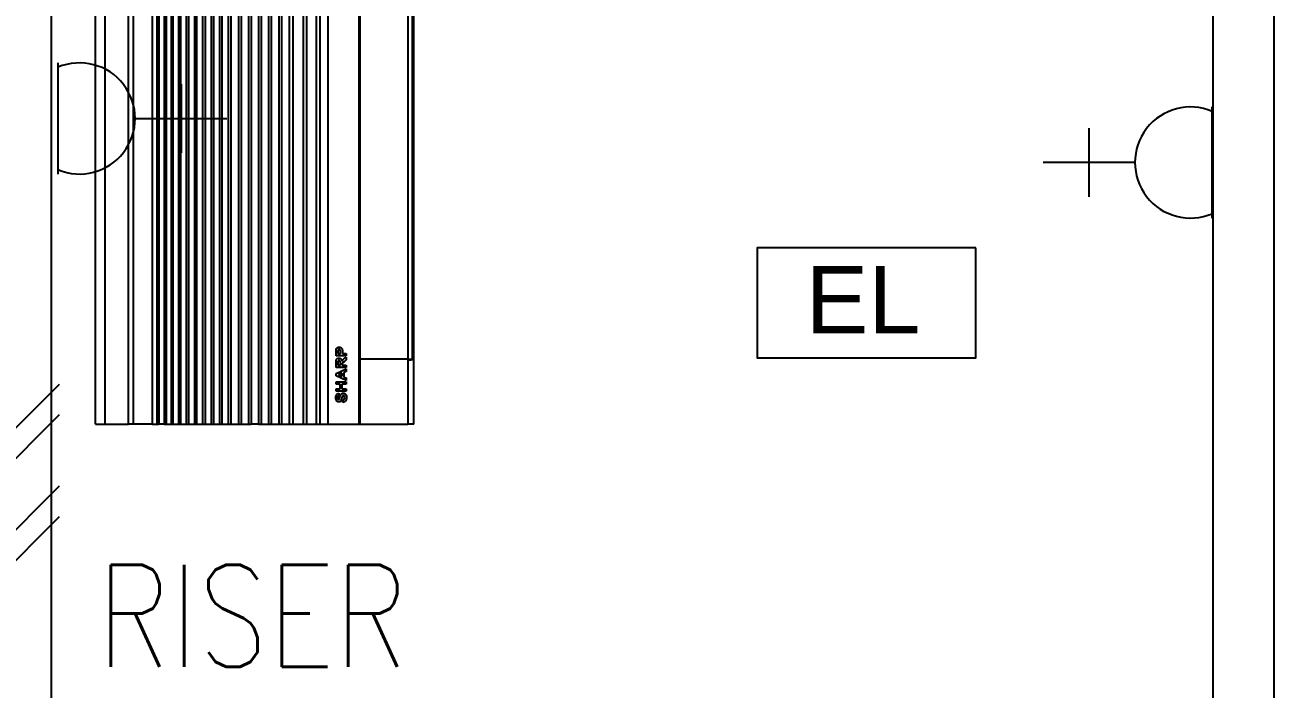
# Model space of a CAD drawing. Header units: inches. Extents: x -106706990 to 300603, y -86718466 to 1728185.
# Drawn here: x 152169 to 155233, y 47369 to 48998 of the extents above; entities that cross this region are included whole.
import ezdxf
from ezdxf.enums import TextEntityAlignment as Align

# ---------------------------------------------------------------- set-up
doc = ezdxf.new("R2010")
doc.units = ezdxf.units.IN
doc.header["$MEASUREMENT"] = 0
doc.linetypes.add('DASHED2', pattern=[0.375, 0.25, -0.125])
for name, color, linetype in [('A-ROOMSYM', 3, 'Continuous'), ('A-TXTBOMBA', 7, 'Continuous'), ('A-WALL', 1, 'Continuous'), ('A-WLH', 7, 'Continuous'), ('area', 3, 'Continuous'), ('Edges', 7, 'Continuous'), ('ELECT', 6, 'Continuous'), ('elk_LAMPU', 6, 'Continuous')]:
    doc.layers.add(name, color=color, linetype=linetype)
doc.layers.get('area').off()
doc.layers.get('elk_LAMPU').off()
doc.styles.add('arial', font='arial.ttf')
doc.styles.add('style1', font='romans.shx', dxfattribs={"height": 750})

# ---------------------------------------------------------------- blocks, each defined once
blk = doc.blocks.new('A$C49831240')
at = {"layer": 'A-WLH', "color": 8}
for p, q in [((250, 575), (0, 325)), ((250, 500), (0, 250)), ((250, 325), (0, 75)), ((250, 250), (0, 0))]:
    blk.add_line(p, q, dxfattribs=at)
blk = doc.blocks.new('Elight')
at = {"layer": 'A-TXTBOMBA', "color": 6}
blk.add_lwpolyline([(86606267.2, -1196730.5), (86605730.7, -1196730.5), (86605730.7, -1197000.7), (86606267.2, -1197000.7)], close=True, dxfattribs=at)
at = {"layer": 'A-TXTBOMBA', "color": 6, "style": 'arial'}
blk.add_text('EL', height=164.84, dxfattribs=at).set_placement((86605850.2, -1196940.4))
blk = doc.blocks.new('air con')
at = {"layer": 'Edges'}
for p, q in [((71.4, 41.9), (152.4, 41.9)), ((71.4, 41.9), (71.4, 41.09)), ((71.4, 41.09), (152.4, 41.09)), ((71.4, 41.09), (71.4, 39.12)), ((71.4, 39.12), (152.4, 39.12)), ((71.4, 38.72), (71.4, 39.12)), ((152.4, 38.72), (71.4, 38.72)), ((71.4, 37.09), (71.4, 38.72)), ((71.4, 37.09), (71.4, 36.7)), ((152.4, 37.09), (71.4, 37.09)), ((152.4, 36.7), (71.4, 36.7)), ((71.4, 36.7), (71.4, 36.54)), ((152.4, 36.54), (71.4, 36.54)), ((71.4, 36.08), (71.4, 36.54)), ((152.4, 36.08), (71.4, 36.08)), ((71.4, 36.08), (71.4, 35.91)), ((152.4, 35.91), (71.4, 35.91)), ((71.4, 35.91), (71.4, 35.49)), ((71.4, 35.49), (71.4, 35.34)), ((152.4, 35.49), (71.4, 35.49)), ((152.4, 35.34), (71.4, 35.34)), ((71.4, 35.34), (71.4, 34.88)), ((152.4, 34.88), (71.4, 34.88)), ((71.4, 34.88), (71.4, 34.71)), ((152.4, 34.71), (71.4, 34.71)), ((71.4, 34.71), (71.4, 34.21)), ((152.4, 34.21), (71.4, 34.21)), ((71.4, 34.21), (71.4, 34.02)), ((71.4, 34.02), (71.4, 33.51)), ((152.4, 34.02), (71.4, 34.02)), ((152.4, 33.51), (71.4, 33.51)), ((71.4, 33.51), (71.4, 33.33)), ((152.4, 33.33), (71.4, 33.33)), ((71.4, 33.33), (71.4, 32.83)), ((152.4, 32.83), (71.4, 32.83)), ((71.4, 32.83), (71.4, 32.62)), ((152.4, 32.62), (71.4, 32.62)), ((71.4, 32.62), (71.4, 32.1)), ((152.4, 32.1), (71.4, 32.1)), ((71.4, 32.1), (71.4, 31.91)), ((152.4, 31.91), (71.4, 31.91)), ((71.4, 31.91), (71.4, 31.38)), ((152.4, 31.38), (71.4, 31.38)), ((71.4, 31.38), (71.4, 31.19)), ((152.4, 31.19), (71.4, 31.19)), ((71.4, 31.19), (71.4, 30.65)), ((152.4, 30.65), (71.4, 30.65)), ((71.4, 30.65), (71.4, 30.44)), ((152.4, 30.44), (71.4, 30.44)), ((71.4, 30.44), (71.4, 29.79)), ((152.4, 29.79), (71.4, 29.79)), ((71.4, 29.79), (71.4, 29.56)), ((71.4, 29.56), (71.4, 28.93)), ((152.4, 29.56), (71.4, 29.56)), ((152.4, 28.93), (71.4, 28.93)), ((71.4, 28.93), (71.4, 28.71)), ((152.4, 28.71), (71.4, 28.71)), ((71.4, 28.09), (71.4, 28.71)), ((152.4, 28.09), (71.4, 28.09)), ((71.4, 28.09), (71.4, 27.87)), ((71.4, 27.87), (71.4, 27.23)), ((152.4, 27.87), (71.4, 27.87)), ((152.4, 27.23), (71.4, 27.23)), ((71.4, 27.23), (71.4, 27.02)), ((71.4, 27.02), (71.4, 26.35)), ((152.4, 27.02), (71.4, 27.02)), ((152.4, 26.35), (71.4, 26.35)), ((71.4, 26.35), (71.4, 26.12)), ((152.4, 26.12), (71.4, 26.12)), ((71.4, 26.12), (71.4, 25.47)), ((152.4, 25.47), (71.4, 25.47)), ((71.4, 25.47), (71.4, 25.16)), ((152.4, 25.16), (71.4, 25.16)), ((71.4, 25.16), (71.4, 24.3)), ((152.4, 24.3), (71.4, 24.3)), ((71.4, 24.3), (71.4, 24)), ((152.4, 24), (71.4, 24)), ((71.4, 24), (71.4, 23.18)), ((71.4, 23.18), (71.4, 22.88)), ((152.4, 23.18), (71.4, 23.18)), ((152.4, 22.88), (71.4, 22.88)), ((71.4, 22.88), (71.4, 22.21)), ((152.4, 22.21), (71.4, 22.21)), ((71.4, 22.21), (71.4, 19.57)), ((73.28, 21.28), (73.29, 21.35)), ((73.29, 21.23), (73.28, 21.28)), ((73.29, 21.35), (73.33, 21.41)), ((73.31, 21.19), (73.29, 21.23)), ((73.33, 21.41), (73.38, 21.46)), ((73.38, 21.46), (73.45, 21.49)), ((73.45, 21.49), (73.54, 21.52)), ((73.48, 21.32), (73.47, 21.29)), ((73.47, 21.29), (73.48, 21.26)), ((73.5, 21.35), (73.48, 21.32)), ((73.48, 21.26), (73.5, 21.24)), ((73.56, 21.37), (73.5, 21.35)), ((73.5, 21.24), (73.57, 21.21)), ((73.54, 21.52), (73.64, 21.52)), ((73.64, 21.38), (73.56, 21.37)), ((73.57, 21.21), (73.68, 21.18)), ((73.64, 21.52), (73.73, 21.52)), ((73.71, 21.37), (73.64, 21.38)), ((73.77, 21.35), (73.71, 21.37)), ((73.73, 21.52), (73.8, 21.51)), ((73.8, 21.31), (73.77, 21.35)), ((73.8, 21.51), (73.87, 21.48)), ((73.82, 21.25), (73.8, 21.31)), ((74.02, 21.26), (73.82, 21.25)), ((73.87, 21.48), (73.92, 21.45)), ((73.92, 21.45), (73.96, 21.41)), ((73.96, 21.41), (73.99, 21.37)), ((73.99, 21.37), (74.01, 21.32)), ((74.01, 21.32), (74.02, 21.26)), ((74.21, 20.64), (74.21, 21.51)), ((74.21, 21.51), (74.41, 21.51)), ((74.41, 21.51), (74.41, 21.17)), ((74.8, 21.17), (74.8, 21.51)), ((74.8, 21.51), (75, 21.51)), ((75, 21.51), (75, 20.64)), ((75.11, 20.64), (75.49, 21.51)), ((75.59, 21.31), (75.46, 20.98)), ((75.49, 21.51), (75.7, 21.51)), ((75.73, 20.98), (75.59, 21.31)), ((75.7, 21.51), (76.09, 20.64)), ((76.2, 20.64), (76.2, 21.51)), ((76.2, 21.51), (76.62, 21.51)), ((76.55, 21.36), (76.4, 21.36)), ((76.4, 21.36), (76.4, 21.14)), ((76.7, 21.36), (76.55, 21.36)), ((76.62, 21.51), (76.75, 21.5)), ((76.74, 21.35), (76.7, 21.36)), ((76.77, 21.33), (76.74, 21.35)), ((76.75, 21.5), (76.85, 21.49)), ((76.75, 21.17), (76.78, 21.19)), ((76.79, 21.29), (76.77, 21.33)), ((76.78, 21.19), (76.79, 21.22)), ((76.8, 21.25), (76.79, 21.29)), ((76.79, 21.22), (76.8, 21.25)), ((76.85, 21.49), (76.91, 21.45)), ((76.91, 21.45), (76.96, 21.4)), ((76.96, 21.4), (76.99, 21.34)), ((76.99, 21.34), (77, 21.27)), ((77, 21.22), (76.99, 21.18)), ((77, 21.27), (77, 21.22)), ((77.19, 20.64), (77.19, 21.51)), ((77.19, 21.51), (77.51, 21.51)), ((77.39, 21.36), (77.39, 21.12)), ((77.48, 21.36), (77.39, 21.36)), ((77.63, 21.36), (77.48, 21.36)), ((77.51, 21.51), (77.66, 21.51)), ((77.67, 21.34), (77.63, 21.36)), ((77.66, 21.51), (77.74, 21.5)), ((77.71, 21.32), (77.67, 21.34)), ((77.73, 21.28), (77.71, 21.32)), ((77.72, 21.17), (77.73, 21.2)), ((77.74, 21.24), (77.73, 21.28)), ((77.73, 21.2), (77.74, 21.24)), ((77.74, 21.5), (77.82, 21.47)), ((77.82, 21.47), (77.89, 21.41)), ((77.89, 21.41), (77.91, 21.38)), ((77.91, 21.38), (77.93, 21.34)), ((77.93, 21.34), (77.94, 21.29)), ((77.94, 21.24), (77.93, 21.17)), ((77.94, 21.29), (77.94, 21.24)), ((73.25, 20.92), (73.44, 20.94)), ((73.26, 20.85), (73.25, 20.92)), ((73.29, 20.79), (73.26, 20.85)), ((73.32, 20.74), (73.29, 20.79)), ((73.33, 21.14), (73.31, 21.19)), ((73.37, 20.7), (73.32, 20.74)), ((73.37, 21.11), (73.33, 21.14)), ((73.41, 21.08), (73.37, 21.11)), ((73.42, 20.67), (73.37, 20.7)), ((73.46, 21.06), (73.41, 21.08)), ((73.49, 20.64), (73.42, 20.67)), ((73.44, 20.94), (73.47, 20.86)), ((73.6, 21.02), (73.46, 21.06)), ((73.47, 20.86), (73.51, 20.81)), ((73.57, 20.63), (73.49, 20.64)), ((73.51, 20.81), (73.57, 20.78)), ((73.57, 20.78), (73.66, 20.77)), ((73.65, 20.62), (73.57, 20.63)), ((73.76, 20.98), (73.6, 21.02)), ((73.77, 20.63), (73.65, 20.62)), ((73.66, 20.77), (73.74, 20.78)), ((73.68, 21.18), (73.81, 21.15)), ((73.74, 20.78), (73.8, 20.81)), ((73.8, 20.96), (73.76, 20.98)), ((73.87, 20.66), (73.77, 20.63)), ((73.83, 20.94), (73.8, 20.96)), ((73.8, 20.81), (73.84, 20.85)), ((73.81, 21.15), (73.9, 21.12)), ((73.84, 20.92), (73.83, 20.94)), ((73.85, 20.89), (73.84, 20.92)), ((73.84, 20.85), (73.85, 20.89)), ((73.94, 20.7), (73.87, 20.66)), ((73.9, 21.12), (73.96, 21.08)), ((74, 20.75), (73.94, 20.7)), ((73.96, 21.08), (74.01, 21.03)), ((74.04, 20.82), (74, 20.75)), ((74.01, 21.03), (74.04, 20.97)), ((74.04, 20.97), (74.05, 20.89)), ((74.05, 20.89), (74.04, 20.82)), ((74.41, 20.64), (74.21, 20.64)), ((74.41, 21.17), (74.8, 21.17)), ((74.8, 21.02), (74.41, 21.02)), ((74.41, 21.02), (74.41, 20.64)), ((74.8, 20.64), (74.8, 21.02)), ((75, 20.64), (74.8, 20.64)), ((75.32, 20.64), (75.11, 20.64)), ((75.4, 20.84), (75.32, 20.64)), ((75.79, 20.84), (75.4, 20.84)), ((75.46, 20.98), (75.73, 20.98)), ((75.88, 20.64), (75.79, 20.84)), ((76.09, 20.64), (75.88, 20.64)), ((76.4, 20.64), (76.2, 20.64)), ((76.4, 21.14), (76.54, 21.14)), ((76.44, 21), (76.4, 21)), ((76.4, 21), (76.4, 20.64)), ((76.5, 21), (76.44, 21)), ((76.54, 20.99), (76.5, 21)), ((76.54, 21.14), (76.66, 21.14)), ((76.57, 20.98), (76.54, 20.99)), ((76.6, 20.96), (76.57, 20.98)), ((76.7, 20.83), (76.6, 20.96)), ((76.66, 21.14), (76.72, 21.15)), ((76.85, 20.64), (76.7, 20.83)), ((76.72, 21.15), (76.75, 21.17)), ((76.8, 21.03), (76.74, 21.02)), ((76.74, 21.02), (76.8, 20.99)), ((76.86, 21.05), (76.8, 21.03)), ((76.8, 20.99), (76.85, 20.95)), ((76.85, 20.95), (76.9, 20.89)), ((77.08, 20.64), (76.85, 20.64)), ((76.9, 21.07), (76.86, 21.05)), ((76.94, 21.1), (76.9, 21.07)), ((76.9, 20.89), (76.96, 20.81)), ((76.97, 21.14), (76.94, 21.1)), ((76.96, 20.81), (77.08, 20.64)), ((76.99, 21.18), (76.97, 21.14)), ((77.39, 20.64), (77.19, 20.64)), ((77.39, 21.12), (77.5, 21.12)), ((77.52, 20.97), (77.39, 20.97)), ((77.39, 20.97), (77.39, 20.64)), ((77.5, 21.12), (77.59, 21.12)), ((77.64, 20.97), (77.52, 20.97)), ((77.59, 21.12), (77.65, 21.13)), ((77.72, 20.98), (77.64, 20.97)), ((77.65, 21.13), (77.69, 21.15)), ((77.69, 21.15), (77.72, 21.17)), ((77.78, 21), (77.72, 20.98)), ((77.83, 21.02), (77.78, 21)), ((77.87, 21.06), (77.83, 21.02)), ((77.91, 21.11), (77.87, 21.06)), ((77.93, 21.17), (77.91, 21.11)), ((152.4, 19.57), (71.4, 19.57)), ((71.4, 19.57), (71.4, 19.49)), ((152.4, 19.49), (71.4, 19.49)), ((71.4, 19.49), (71.4, 15.42)), ((76.92, 15.42), (76.92, 19.49)), ((76.92, 18.47), (76.92, 18.81)), ((76.92, 18.13), (76.92, 18.47)), ((76.92, 17.8), (76.92, 18.13)), ((76.92, 17.48), (76.92, 17.8)), ((76.92, 17.16), (76.92, 17.48)), ((76.92, 16.85), (76.92, 17.16)), ((76.92, 16.55), (76.92, 16.85)), ((76.92, 16.26), (76.92, 16.55)), ((76.92, 15.97), (76.92, 16.26)), ((76.92, 15.69), (76.92, 15.97)), ((76.86, 15.42), (71.4, 15.42)), ((71.4, 14.9), (71.4, 15.42)), ((71.4, 14.9), (152.4, 14.9)), ((76.92, 15.42), (76.86, 15.42)), ((76.86, 15.42), (76.86, 15.14)), ((76.92, 15.14), (76.86, 15.14)), ((76.86, 15.05), (76.86, 15.14)), ((76.92, 15.05), (76.86, 15.05)), ((76.92, 15.42), (76.92, 15.69)), ((76.92, 15.42), (76.92, 15.14)), ((146.42, 15.42), (76.92, 15.42)), ((76.92, 15.14), (76.92, 15.05)), ((146.42, 15.05), (76.92, 15.05)), ((76.92, 15.05), (76.92, 15.01)), ((146.42, 15.01), (76.92, 15.01))]:
    blk.add_line(p, q, dxfattribs=at)
blk = doc.blocks.new('SOCKET(in)')
at = {"layer": 'ELECT', "color": 6}
for p, q in [((86605160, -1198079.2), (86605160, -1197854.2)), ((86605075.7, -1197966.7), (86605244.4, -1197966.7)), ((86605023.6, -1198269), (86605296.4, -1198269))]:
    blk.add_line(p, q, dxfattribs=at)
blk.add_arc((86605160, -1198215.6), 136.4, 336.9763, 203.0237, dxfattribs=at)

msp = doc.modelspace()

# ---------------------------------------------------------------- linework, layer by layer
at = {"layer": 'A-WALL', "color": 8, "linetype": 'Continuous', "ltscale": 900}
msp.add_line((152232.8, 50409.7), (152232.8, 47109.7), dxfattribs=at)
at = {"layer": 'A-WALL', "color": 8}
for p, q in [((155082.8, 50209.7), (155082.8, 47109.7)), ((155232.8, 46209.7), (155232.8, 50209.7))]:
    msp.add_line(p, q, dxfattribs=at)

# ---------------------------------------------------------------- block references
at = {"xscale": 28.92590521224616, "yscale": 28.92590521224616, "zscale": 28.92590521224616, "rotation": 89.99999999999999}
msp.add_blockref('air con', (153553.8, 45953.4), dxfattribs=at)
at = {"layer": 'A-WLH', "color": 8}
msp.add_blockref('A$C49831240', (152002.4, 47541.3), dxfattribs=at)
at = {"layer": 'area'}
msp.add_blockref('Elight', (-86451766.2, 1245182.1), dxfattribs=at)
at = {"layer": 'elk_LAMPU', "color": 0, "linetype": 'DASHED2', "lineweight": 18}
for p, rotation in [((1350518.1, 86653928.7), 270), ((-1043187.6, -86556499.3), 90)]:
    msp.add_blockref('SOCKET(in)', p, dxfattribs=dict(at, rotation=rotation))

# ---------------------------------------------------------------- texts
at = {"layer": 'A-ROOMSYM', "color": 8, "style": 'style1', "width": 0.8}
msp.add_text('RISER', height=250, dxfattribs=at).set_placement((152726.1, 47423.7), align=Align.CENTER)

doc.saveas('drawing.dxf')
